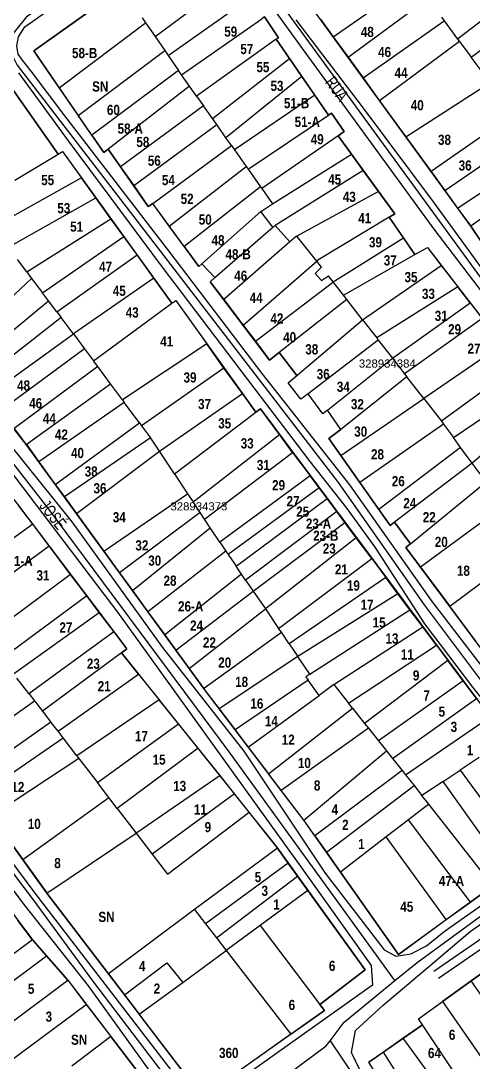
# Model space of a CAD drawing. Extents: x 206155 to 208014, y 4847439 to 4850017.
# Drawn here: x 207330.5 to 207441.7, y 4848040.1 to 4848296.4 of the extents above; entities that cross this region are included whole.
import ezdxf
from ezdxf.enums import TextEntityAlignment as Align

# ---------------------------------------------------------------- set-up
doc = ezdxf.new("R2010")
doc.units = 0
doc.header["$LTSCALE"] = 1.5
doc.header["$MEASUREMENT"] = 0
for name, color, linetype in [('CD-MALHA-LOTES', 40, 'CONTINUOUS'), ('CD_TXT_QUADRA', 7, 'CONTINUOUS'), ('HD-CANAIS', 7, 'CONTINUOUS'), ('RU-QUADRAS', 6, 'CONTINUOUS'), ('SV-EIXO-RUA-N-PAV', 6, 'CONTINUOUS'), ('SV-RUA-NAO-PAV-S-GUIA-C-GUIA', 7, 'CONTINUOUS'), ('SV-TXT-RUA-N-PAV-S-GUIA-C-GUIA', 7, 'CONTINUOUS'), ('Th_NmrPort', 7, 'CONTINUOUS')]:
    doc.layers.add(name, color=color, linetype=linetype)
doc.styles.add('ARIAL', font='ARIAL.TTF')
doc.styles.get("Standard").update_dxf_attribs({"font": 'swisscbo.ttf'})

msp = doc.modelspace()

# ---------------------------------------------------------------- linework, layer by layer
at = {"layer": 'CD-MALHA-LOTES', "linetype": 'Continuous'}
for p, q in [((207363.45, 4848292.55), (207382.42, 4848306.64)), ((207407.27, 4848292.46), (207427.2, 4848306.36)), ((207455.65, 4848305.6), (207437.83, 4848291.93)), ((207366.67, 4848287.88), (207386.14, 4848301.64)), ((207410.91, 4848287.44), (207430.46, 4848301.94)), ((207441.21, 4848287.42), (207459.19, 4848300.99)), ((207360.26, 4848297.18), (207361.14, 4848295.9)), ((207369.98, 4848283.09), (207389.68, 4848296.89)), ((207404.13, 4848296.8), (207407.27, 4848292.46)), ((207414.61, 4848282.34), (207434.55, 4848296.39)), ((207433.86, 4848297.33), (207434.55, 4848296.39)), ((207434.55, 4848296.39), (207437.83, 4848291.93)), ((207339.87, 4848279.95), (207361.14, 4848295.9)), ((207361.14, 4848295.9), (207363.45, 4848292.55)), ((207363.45, 4848292.55), (207365.83, 4848289.1)), ((207393.24, 4848291.85), (207373.68, 4848277.84)), ((207393.24, 4848291.85), (207393.79, 4848292.25)), ((207396.5, 4848287.14), (207393.24, 4848291.85)), ((207407.27, 4848292.46), (207410.91, 4848287.44)), ((207438.3, 4848291.3), (207418.68, 4848276.72)), ((207437.83, 4848291.93), (207438.3, 4848291.3)), ((207438.3, 4848291.3), (207441.21, 4848287.42)), ((207344.57, 4848273.14), (207365.83, 4848289.1)), ((207365.83, 4848289.1), (207366.67, 4848287.88)), ((207366.67, 4848287.88), (207369.24, 4848284.16)), ((207377.55, 4848272.35), (207396.5, 4848287.14)), ((207399.56, 4848282.71), (207396.5, 4848287.14)), ((207410.91, 4848287.44), (207414.61, 4848282.34)), ((207445.88, 4848281.19), (207441.21, 4848287.42)), ((207369.24, 4848284.16), (207347.92, 4848268.28)), ((207369.98, 4848283.09), (207369.24, 4848284.16)), ((207371.96, 4848280.28), (207369.98, 4848283.09)), ((207399.56, 4848282.71), (207380.88, 4848267.63)), ((207402.73, 4848278.13), (207399.56, 4848282.71)), ((207414.61, 4848282.34), (207418.68, 4848276.72)), ((207425.13, 4848267.82), (207445.88, 4848281.19)), ((207339.87, 4848279.95), (207344.57, 4848273.14)), ((207371.96, 4848280.28), (207351.93, 4848264.81)), ((207373.68, 4848277.84), (207371.96, 4848280.28)), ((207373.68, 4848277.84), (207375.33, 4848275.5)), ((207402.73, 4848278.13), (207382.96, 4848264.68)), ((207406.13, 4848273.21), (207402.73, 4848278.13)), ((207418.68, 4848276.72), (207425.13, 4848267.82)), ((207375.33, 4848275.5), (207354.95, 4848260.5)), ((207377.55, 4848272.35), (207375.33, 4848275.5)), ((207386.32, 4848259.91), (207406.13, 4848273.21)), ((207451.65, 4848273.49), (207431.33, 4848259.28)), ((207347.92, 4848268.28), (207344.57, 4848273.14)), ((207358.21, 4848255.84), (207378.61, 4848270.85)), ((207378.61, 4848270.85), (207377.55, 4848272.35)), ((207380.88, 4848267.63), (207378.61, 4848270.85)), ((207347.92, 4848268.28), (207350.88, 4848264)), ((207408.44, 4848268.13), (207389.71, 4848255.1)), ((207408.44, 4848268.13), (207409.98, 4848269.2)), ((207411.73, 4848263.59), (207408.44, 4848268.13)), ((207434.67, 4848254.67), (207455.19, 4848268.76)), ((207362.93, 4848251.46), (207382.26, 4848265.68)), ((207382.26, 4848265.68), (207380.88, 4848267.63)), ((207382.26, 4848265.68), (207382.96, 4848264.68)), ((207425.13, 4848267.82), (207431.33, 4848259.28)), ((207328.98, 4848257.22), (207339.6, 4848263.59)), ((207339.6, 4848263.59), (207340.69, 4848264.24)), ((207340.69, 4848264.24), (207345.36, 4848257.77)), ((207350.88, 4848264), (207351.93, 4848264.81)), ((207351.93, 4848264.81), (207354.95, 4848260.5)), ((207382.96, 4848264.68), (207385.87, 4848260.53)), ((207392.37, 4848251.32), (207411.73, 4848263.59)), ((207414.62, 4848259.6), (207411.73, 4848263.59)), ((207437.86, 4848250.27), (207458.61, 4848264.19)), ((207354.95, 4848260.5), (207358.21, 4848255.84)), ((207366.97, 4848245.86), (207385.87, 4848260.53)), ((207385.87, 4848260.53), (207386.32, 4848259.91)), ((207386.32, 4848259.91), (207389.4, 4848255.54)), ((207414.62, 4848259.6), (207392.97, 4848246)), ((207418.39, 4848254.41), (207414.62, 4848259.6)), ((207431.33, 4848259.28), (207434.67, 4848254.67)), ((207458.15, 4848258.23), (207441.08, 4848245.83)), ((207345.36, 4848257.77), (207323.75, 4848245.68)), ((207348.89, 4848252.87), (207345.36, 4848257.77)), ((207358.21, 4848255.84), (207361.79, 4848250.73)), ((207389.4, 4848255.54), (207370.65, 4848240.81)), ((207389.4, 4848255.54), (207389.71, 4848255.1)), ((207327.45, 4848240.66), (207348.89, 4848252.87)), ((207352.62, 4848247.7), (207348.89, 4848252.87)), ((207389.71, 4848255.1), (207392.37, 4848251.32)), ((207418.39, 4848254.41), (207398.33, 4848243.42)), ((207434.67, 4848254.67), (207437.86, 4848250.27)), ((207361.79, 4848250.73), (207362.93, 4848251.46)), ((207366.97, 4848245.86), (207362.93, 4848251.46)), ((207389.61, 4848249.57), (207392.37, 4848251.32)), ((207437.86, 4848250.27), (207441.08, 4848245.83)), ((207331.9, 4848234.64), (207352.62, 4848247.7)), ((207355.8, 4848243.3), (207352.62, 4848247.7)), ((207389.46, 4848249.44), (207375, 4848236.6)), ((207389.61, 4848249.57), (207389.46, 4848249.44)), ((207392.42, 4848245.58), (207389.46, 4848249.44)), ((207421.05, 4848248.06), (207403.45, 4848237.5)), ((207424.55, 4848242.99), (207421.05, 4848248.06)), ((207370.65, 4848240.81), (207366.97, 4848245.86)), ((207378.16, 4848233.18), (207392.42, 4848245.58)), ((207392.42, 4848245.58), (207392.72, 4848245.84)), ((207392.72, 4848245.84), (207392.97, 4848246)), ((207392.97, 4848246), (207396.6, 4848241.96)), ((207441.08, 4848245.83), (207445.39, 4848239.43)), ((207335.79, 4848229.45), (207355.8, 4848243.3)), ((207359.07, 4848238.77), (207355.8, 4848243.3)), ((207398.16, 4848243.32), (207396.6, 4848241.96)), ((207398.33, 4848243.42), (207398.16, 4848243.32)), ((207403.2, 4848237.28), (207398.33, 4848243.42)), ((207407.26, 4848232.12), (207424.55, 4848242.99)), ((207427.37, 4848238.89), (207424.55, 4848242.99)), ((207370.65, 4848240.81), (207374.22, 4848235.91)), ((207396.6, 4848241.96), (207380.34, 4848227.81)), ((207427.37, 4848238.89), (207430.43, 4848240.64)), ((207430.43, 4848240.64), (207433.84, 4848236.21)), ((207331.9, 4848234.64), (207329.68, 4848237.65)), ((207339.28, 4848224.8), (207359.07, 4848238.77)), ((207363.2, 4848233.04), (207359.07, 4848238.77)), ((207403.45, 4848237.5), (207403.2, 4848237.28)), ((207409.81, 4848228.84), (207427.37, 4848238.89)), ((207374.22, 4848235.91), (207375, 4848236.6)), ((207375, 4848236.6), (207378.16, 4848233.18)), ((207385.12, 4848221.5), (207403.2, 4848237.28)), ((207404.4, 4848235.77), (207402.85, 4848234.22)), ((207404.4, 4848235.77), (207403.2, 4848237.28)), ((207414.5, 4848222.79), (207433.84, 4848236.21)), ((207433.84, 4848236.21), (207437.91, 4848230.94)), ((207314.07, 4848215.18), (207333.12, 4848233.01)), ((207333.12, 4848233.01), (207335.79, 4848229.45)), ((207363.2, 4848233.04), (207343.38, 4848219.35)), ((207367.62, 4848226.91), (207363.2, 4848233.04)), ((207402.85, 4848234.22), (207404.4, 4848232.52)), ((207404.4, 4848232.52), (207406.11, 4848233.6)), ((207407.26, 4848232.12), (207406.11, 4848233.6)), ((207388.13, 4848217.52), (207407.05, 4848231.99)), ((207407.05, 4848231.99), (207407.26, 4848232.12)), ((207409.81, 4848228.84), (207407.26, 4848232.12)), ((207437.91, 4848230.94), (207417.95, 4848218.35)), ((207440.96, 4848226.97), (207437.91, 4848230.94)), ((207317.33, 4848210.94), (207337.3, 4848227.44)), ((207337.3, 4848227.44), (207335.79, 4848229.45)), ((207339.28, 4848224.8), (207337.3, 4848227.44)), ((207367.62, 4848226.91), (207368.54, 4848227.59)), ((207368.54, 4848227.59), (207376.16, 4848216.87)), ((207380.34, 4848227.81), (207385.12, 4848221.5)), ((207410.59, 4848227.83), (207393.95, 4848214.73)), ((207410.59, 4848227.83), (207409.81, 4848228.84)), ((207414.5, 4848222.79), (207410.59, 4848227.83)), ((207339.28, 4848224.8), (207340.36, 4848223.36)), ((207348.32, 4848212.67), (207367.62, 4848226.91)), ((207421.83, 4848213.34), (207440.96, 4848226.97)), ((207440.96, 4848226.97), (207443.92, 4848223.14)), ((207340.36, 4848223.36), (207320.06, 4848207.39)), ((207398.3, 4848209.09), (207414.5, 4848222.79)), ((207414.5, 4848222.79), (207417.95, 4848218.35)), ((207443.92, 4848223.14), (207424.79, 4848209.52)), ((207385.12, 4848221.5), (207388.13, 4848217.52)), ((207322.49, 4848204.23), (207343.38, 4848219.35)), ((207343.38, 4848219.35), (207346.1, 4848215.67)), ((207376.16, 4848216.87), (207355.44, 4848203.08)), ((207380.39, 4848210.92), (207376.16, 4848216.87)), ((207388.13, 4848217.52), (207391.63, 4848212.9)), ((207418.35, 4848217.83), (207401.07, 4848204.61)), ((207417.95, 4848218.35), (207418.35, 4848217.83)), ((207418.35, 4848217.83), (207421.83, 4848213.34)), ((207346.1, 4848215.67), (207325.45, 4848200.39)), ((207346.1, 4848215.67), (207348.32, 4848212.67)), ((207391.63, 4848212.9), (207393.95, 4848214.73)), ((207393.95, 4848214.73), (207398.3, 4848209.09)), ((207448.86, 4848216.72), (207429.53, 4848203.43)), ((207349.36, 4848211.28), (207348.32, 4848212.67)), ((207405.82, 4848200.58), (207421.83, 4848213.34)), ((207421.83, 4848213.34), (207424.79, 4848209.52)), ((207349.36, 4848211.28), (207328.81, 4848196.01)), ((207352.51, 4848207.02), (207349.36, 4848211.28)), ((207380.39, 4848210.92), (207360.14, 4848196.72)), ((207384.93, 4848204.63), (207380.39, 4848210.92)), ((207424.79, 4848209.52), (207425.38, 4848208.76)), ((207452.74, 4848211.68), (207433.88, 4848197.83)), ((207331.81, 4848192.1), (207352.51, 4848207.02)), ((207355.44, 4848203.08), (207352.51, 4848207.02)), ((207396.16, 4848207.28), (207398.3, 4848209.09)), ((207399.27, 4848203.24), (207396.16, 4848207.28)), ((207425.38, 4848208.76), (207409.1, 4848195.78)), ((207429.53, 4848203.43), (207425.38, 4848208.76)), ((207436.8, 4848193.85), (207456.3, 4848207.06)), ((207364.56, 4848190.47), (207384.93, 4848204.63)), ((207388.24, 4848200.03), (207384.93, 4848204.63)), ((207401.07, 4848204.61), (207399.27, 4848203.24)), ((207404.67, 4848199.63), (207401.07, 4848204.61)), ((207355.88, 4848202.48), (207334.89, 4848187.87)), ((207355.44, 4848203.08), (207355.88, 4848202.48)), ((207359.63, 4848197.41), (207355.88, 4848202.48)), ((207409.15, 4848189.42), (207429.53, 4848203.43)), ((207429.53, 4848203.43), (207433.88, 4848197.83)), ((207459.39, 4848203.06), (207441.46, 4848187.49)), ((207368.26, 4848184.86), (207388.24, 4848200.03)), ((207405.82, 4848200.58), (207404.67, 4848199.63)), ((207409.1, 4848195.78), (207405.82, 4848200.58)), ((207338.94, 4848182.3), (207359.63, 4848197.41)), ((207359.63, 4848197.41), (207360.14, 4848196.72)), ((207360.14, 4848196.72), (207362.32, 4848193.78)), ((207434.41, 4848197.12), (207413.83, 4848182.77)), ((207433.88, 4848197.83), (207434.41, 4848197.12)), ((207434.41, 4848197.12), (207436.8, 4848193.85)), ((207328.81, 4848196.01), (207331.81, 4848192.1)), ((207362.32, 4848193.78), (207341.17, 4848179.21)), ((207372.8, 4848177.98), (207394.04, 4848194.56)), ((207397.29, 4848190.18), (207394.04, 4848194.56)), ((207438.59, 4848191.41), (207436.8, 4848193.85)), ((207438.59, 4848191.41), (207418.5, 4848176.14)), ((207441.46, 4848187.49), (207438.59, 4848191.41)), ((207344.15, 4848175.11), (207364.56, 4848190.47)), ((207368.26, 4848184.86), (207364.56, 4848190.47)), ((207375.6, 4848173.74), (207397.29, 4848190.18)), ((207397.29, 4848190.18), (207401.59, 4848184.39)), ((207409.15, 4848189.42), (207413.83, 4848182.77)), ((207334.89, 4848187.87), (207338.94, 4848182.3)), ((207441.46, 4848187.49), (207422.34, 4848172.95)), ((207444.83, 4848182.9), (207441.46, 4848187.49)), ((207368.26, 4848184.86), (207371.47, 4848179.99)), ((207401.59, 4848184.39), (207379.35, 4848168.05)), ((207403.77, 4848181.45), (207401.59, 4848184.39)), ((207338.94, 4848182.3), (207341.17, 4848179.21)), ((207403.77, 4848181.45), (207381.43, 4848165.02)), ((207405.75, 4848178.78), (207403.77, 4848181.45)), ((207413.83, 4848182.77), (207418.5, 4848176.14)), ((207426.24, 4848167.67), (207444.83, 4848182.9)), ((207341.17, 4848179.21), (207344.15, 4848175.11)), ((207350.9, 4848165.81), (207371.47, 4848179.99)), ((207371.47, 4848179.99), (207372.8, 4848177.98)), ((207383.39, 4848162.15), (207405.75, 4848178.78)), ((207408.13, 4848175.58), (207405.75, 4848178.78)), ((207333.39, 4848172.5), (207329.98, 4848177.02)), ((207374.52, 4848175.37), (207372.8, 4848177.98)), ((207418.5, 4848176.14), (207421.3, 4848172.16)), ((207449.16, 4848176.99), (207428.75, 4848161.93)), ((207344.15, 4848175.11), (207350.9, 4848165.81)), ((207374.52, 4848175.37), (207354.74, 4848160.53)), ((207375.6, 4848173.74), (207374.52, 4848175.37)), ((207377, 4848171.62), (207375.6, 4848173.74)), ((207408.13, 4848175.58), (207385.73, 4848158.73)), ((207410.1, 4848172.93), (207408.13, 4848175.58)), ((207333.39, 4848172.5), (207312.04, 4848156.91)), ((207337.4, 4848167.18), (207333.39, 4848172.5)), ((207357.92, 4848156.15), (207377, 4848171.62)), ((207379.35, 4848168.05), (207377, 4848171.62)), ((207387.61, 4848155.98), (207410.1, 4848172.93)), ((207412.9, 4848169.16), (207410.1, 4848172.93)), ((207421.3, 4848172.16), (207422.34, 4848172.95)), ((207422.34, 4848172.95), (207426.24, 4848167.67)), ((207412.9, 4848169.16), (207390.59, 4848151.62)), ((207416.73, 4848164.01), (207412.9, 4848169.16)), ((207316.21, 4848151.57), (207337.4, 4848167.18)), ((207342.7, 4848160.13), (207337.4, 4848167.18)), ((207350.9, 4848165.81), (207354.74, 4848160.53)), ((207380.84, 4848165.88), (207361.72, 4848150.91)), ((207379.35, 4848168.05), (207380.84, 4848165.88)), ((207380.84, 4848165.88), (207381.43, 4848165.02)), ((207435.91, 4848152.32), (207456.14, 4848167.47)), ((207381.43, 4848165.02), (207383.39, 4848162.15)), ((207393.85, 4848146.84), (207416.73, 4848164.01)), ((207416.73, 4848164.01), (207420.22, 4848159.33)), ((207354.74, 4848160.53), (207357.92, 4848156.15)), ((207384.74, 4848160.17), (207383.39, 4848162.15)), ((207428.75, 4848161.93), (207435.91, 4848152.32)), ((207342.7, 4848160.13), (207321.73, 4848144.5)), ((207346.65, 4848154.89), (207342.7, 4848160.13)), ((207384.74, 4848160.17), (207365.84, 4848145.25)), ((207385.73, 4848158.73), (207384.74, 4848160.17)), ((207385.73, 4848158.73), (207387.61, 4848155.98)), ((207420.22, 4848159.33), (207396.46, 4848143.01)), ((207423.18, 4848155.38), (207420.22, 4848159.33)), ((207357.92, 4848156.15), (207361.72, 4848150.91)), ((207368.6, 4848141.45), (207387.61, 4848155.98)), ((207387.61, 4848155.98), (207390.59, 4848151.62)), ((207423.18, 4848155.38), (207398.55, 4848139.96)), ((207426.14, 4848151.42), (207423.18, 4848155.38)), ((207346.65, 4848154.89), (207325.88, 4848139.41)), ((207349.76, 4848150.77), (207346.65, 4848154.89)), ((207328.64, 4848135.64), (207349.76, 4848150.77)), ((207353.29, 4848146.09), (207349.76, 4848150.77)), ((207361.72, 4848150.91), (207365.84, 4848145.25)), ((207371.86, 4848136.96), (207390.59, 4848151.62)), ((207390.59, 4848151.62), (207393.85, 4848146.84)), ((207401.54, 4848135.6), (207426.14, 4848151.42)), ((207429.29, 4848147.21), (207426.14, 4848151.42)), ((207442.34, 4848143.69), (207435.91, 4848152.32)), ((207332.43, 4848130.79), (207353.29, 4848146.09)), ((207356.51, 4848141.81), (207353.29, 4848146.09)), ((207365.84, 4848145.25), (207368.6, 4848141.45)), ((207375.41, 4848132.08), (207394.51, 4848145.87)), ((207394.51, 4848145.87), (207393.85, 4848146.84)), ((207396.46, 4848143.01), (207394.51, 4848145.87)), ((207407.4, 4848132.99), (207429.29, 4848147.21)), ((207432.64, 4848142.72), (207429.29, 4848147.21)), ((207396.46, 4848143.01), (207398.55, 4848139.96)), ((207411.02, 4848128.43), (207432.64, 4848142.72)), ((207432.64, 4848142.72), (207435.45, 4848138.97)), ((207355.17, 4848140.82), (207335.77, 4848126.49)), ((207355.17, 4848140.82), (207356.51, 4848141.81)), ((207359.37, 4848135.6), (207355.17, 4848140.82)), ((207368.6, 4848141.45), (207371.86, 4848136.96)), ((207398.55, 4848139.96), (207379.25, 4848127.01)), ((207401.54, 4848135.6), (207398.55, 4848139.96)), ((207435.45, 4848138.97), (207414.99, 4848123.43)), ((207439.21, 4848133.93), (207435.45, 4848138.97)), ((207339.6, 4848121.5), (207359.37, 4848135.6)), ((207359.37, 4848135.6), (207364.46, 4848129.26)), ((207371.86, 4848136.96), (207375.36, 4848132.14)), ((207401.54, 4848135.6), (207400.5, 4848134.93)), ((207400.5, 4848134.93), (207401.1, 4848134.1)), ((207332.43, 4848130.79), (207329.47, 4848134.57)), ((207401.1, 4848134.1), (207383.17, 4848121.84)), ((207403.78, 4848130.34), (207401.1, 4848134.1)), ((207407.4, 4848132.99), (207403.78, 4848130.34)), ((207407.4, 4848132.99), (207411.02, 4848128.43)), ((207439.21, 4848133.93), (207418.37, 4848119.18)), ((207442.49, 4848129.55), (207439.21, 4848133.93)), ((207332.43, 4848130.79), (207333.79, 4848129.04)), ((207375.36, 4848132.14), (207375.41, 4848132.08)), ((207375.41, 4848132.08), (207379.25, 4848127.01)), ((207386.39, 4848117.6), (207403.78, 4848130.34)), ((207313.39, 4848114.45), (207333.79, 4848129.04)), ((207333.79, 4848129.04), (207335.77, 4848126.49)), ((207364.46, 4848129.26), (207344.21, 4848115.48)), ((207369.21, 4848123.35), (207364.46, 4848129.26)), ((207391.37, 4848111.03), (207411.97, 4848127.23)), ((207411.97, 4848127.23), (207411.02, 4848128.43)), ((207411.97, 4848127.23), (207414.99, 4848123.43)), ((207421.83, 4848114.83), (207442.49, 4848129.55)), ((207335.77, 4848126.49), (207337.87, 4848123.75)), ((207379.25, 4848127.01), (207383.17, 4848121.84)), ((207425.07, 4848110.75), (207445.84, 4848125.07)), ((207337.87, 4848123.75), (207317.16, 4848109.17)), ((207339.6, 4848121.5), (207337.87, 4848123.75)), ((207349.28, 4848108.87), (207369.21, 4848123.35)), ((207374.02, 4848117.35), (207369.21, 4848123.35)), ((207415.94, 4848122.24), (207394.49, 4848106.92)), ((207414.99, 4848123.43), (207415.94, 4848122.24)), ((207415.94, 4848122.24), (207418.37, 4848119.18)), ((207319.87, 4848105.39), (207340.85, 4848119.86)), ((207340.85, 4848119.86), (207339.6, 4848121.5)), ((207344.21, 4848115.48), (207340.85, 4848119.86)), ((207383.17, 4848121.84), (207386.39, 4848117.6)), ((207374.02, 4848117.35), (207354.17, 4848102.49)), ((207386.39, 4848117.6), (207391.37, 4848111.03)), ((207418.37, 4848119.18), (207420.36, 4848116.68)), ((207344.7, 4848114.85), (207323.28, 4848100.64)), ((207344.21, 4848115.48), (207344.7, 4848114.85)), ((207344.7, 4848114.85), (207349.28, 4848108.87)), ((207400.01, 4848099.64), (207420.36, 4848116.68)), ((207420.36, 4848116.68), (207421.83, 4848114.83)), ((207421.83, 4848114.83), (207424.2, 4848111.84)), ((207443.17, 4848115.06), (207438.48, 4848111.94)), ((207424.2, 4848111.84), (207402.72, 4848095.8)), ((207424.2, 4848111.84), (207425.07, 4848110.75)), ((207434.31, 4848109.16), (207438.48, 4848111.94)), ((207438.48, 4848111.94), (207454.79, 4848089.53)), ((207379.45, 4848110.59), (207358.99, 4848096.54)), ((207383, 4848106.1), (207379.45, 4848110.59)), ((207394.49, 4848106.92), (207391.37, 4848111.03)), ((207425.07, 4848110.75), (207427.14, 4848108.14)), ((207434.31, 4848109.16), (207429.09, 4848105.69)), ((207450.47, 4848086.38), (207434.31, 4848109.16)), ((207352.11, 4848105.17), (207349.28, 4848108.87)), ((207400.01, 4848099.64), (207394.49, 4848106.92)), ((207405.6, 4848091.72), (207427.14, 4848108.14)), ((207427.14, 4848108.14), (207429.09, 4848105.69)), ((207330.95, 4848089.93), (207352.11, 4848105.17)), ((207354.17, 4848102.49), (207352.11, 4848105.17)), ((207383, 4848106.1), (207362.77, 4848091.26)), ((207386.6, 4848101.57), (207383, 4848106.1)), ((207430.77, 4848103.58), (207429.09, 4848105.69)), ((207354.17, 4848102.49), (207358.82, 4848096.42)), ((207366.56, 4848086.32), (207386.6, 4848101.57)), ((207430.77, 4848103.58), (207425.75, 4848099.72)), ((207446.47, 4848083.46), (207430.77, 4848103.58)), ((207323.28, 4848100.64), (207330.95, 4848089.93)), ((207402.72, 4848095.8), (207400.01, 4848099.64)), ((207425.75, 4848099.72), (207420.27, 4848095.5)), ((207441, 4848079.47), (207425.75, 4848099.72)), ((207336.88, 4848081.65), (207358.82, 4848096.42)), ((207358.99, 4848096.54), (207358.82, 4848096.42)), ((207358.82, 4848096.42), (207362.77, 4848091.26)), ((207402.72, 4848095.8), (207405.6, 4848091.72)), ((207420.27, 4848095.5), (207409.03, 4848086.85)), ((207435.06, 4848075.14), (207420.27, 4848095.5)), ((207362.77, 4848091.26), (207366.56, 4848086.32)), ((207393.56, 4848092.76), (207373.15, 4848077.62)), ((207396.2, 4848089.07), (207393.56, 4848092.76)), ((207405.6, 4848091.72), (207409.03, 4848086.85)), ((207330.95, 4848089.93), (207336.84, 4848081.71)), ((207396.2, 4848089.07), (207375.87, 4848074.09)), ((207398.5, 4848085.87), (207396.2, 4848089.07)), ((207409.03, 4848086.85), (207423.32, 4848066.58)), ((207378.54, 4848070.63), (207398.5, 4848085.87)), ((207401.05, 4848082.32), (207398.5, 4848085.87)), ((207336.84, 4848081.71), (207336.88, 4848081.65)), ((207336.88, 4848081.65), (207352.04, 4848061.77)), ((207401.05, 4848082.32), (207389.34, 4848073.72)), ((207441, 4848079.47), (207446.47, 4848083.46)), ((207435.06, 4848075.14), (207441, 4848079.47)), ((207373.15, 4848077.62), (207352.04, 4848061.77)), ((207373.15, 4848077.62), (207375.87, 4848074.09)), ((207333.32, 4848070.2), (207329.74, 4848074.95)), ((207375.87, 4848074.09), (207378.54, 4848070.63)), ((207389.34, 4848073.72), (207380.92, 4848067.54)), ((207389.34, 4848073.72), (207403.96, 4848054.28)), ((207423.32, 4848066.58), (207435.06, 4848075.14)), ((207333.32, 4848070.2), (207315.29, 4848056.75)), ((207378.54, 4848070.63), (207380.92, 4848067.54)), ((207318.39, 4848052.49), (207336.73, 4848066.25)), ((207342, 4848060.22), (207336.73, 4848066.25)), ((207370.28, 4848059.63), (207380.92, 4848067.54)), ((207380.92, 4848067.54), (207396.81, 4848046.93)), ((207449.05, 4848065.75), (207441.15, 4848060.06)), ((207355.94, 4848056.67), (207366.39, 4848064.54)), ((207366.39, 4848064.54), (207370.28, 4848059.63)), ((207352.04, 4848061.77), (207355.94, 4848056.67)), ((207322.86, 4848045.93), (207342, 4848060.22)), ((207342, 4848060.22), (207346.5, 4848054.29)), ((207359.59, 4848051.87), (207370.28, 4848059.63)), ((207441.15, 4848060.06), (207434.1, 4848054.97)), ((207457.9, 4848036.06), (207441.15, 4848060.06)), ((207355.94, 4848056.67), (207359.59, 4848051.87)), ((207327.45, 4848040.09), (207346.5, 4848054.29)), ((207346.5, 4848054.29), (207352.56, 4848046.4)), ((207428.2, 4848050.72), (207434.1, 4848054.97)), ((207434.1, 4848054.97), (207450.75, 4848030.95)), ((207375.1, 4848031.53), (207359.59, 4848051.87)), ((207429.19, 4848049.24), (207428.2, 4848050.72)), ((207429.19, 4848049.24), (207424.5, 4848045.95)), ((207443.63, 4848027.76), (207429.19, 4848049.24)), ((207352.56, 4848046.4), (207343.01, 4848039.08)), ((207363.45, 4848032.14), (207352.56, 4848046.4)), ((207396.81, 4848046.93), (207375.1, 4848031.53)), ((207424.5, 4848045.95), (207419.59, 4848042.51)), ((207436.53, 4848029.45), (207424.5, 4848045.95)), ((207419.59, 4848042.51), (207416.04, 4848040.02)), ((207426.71, 4848031.37), (207419.59, 4848042.51))]:
    msp.add_line(p, q, dxfattribs=at)
at = {"layer": 'CD-MALHA-LOTES', "linetype": 'Continuous', "flags": 128}
for points in [[(207355.25, 4848304.43), (207333.63, 4848288.99), (207339.87, 4848279.95)], [(207393.79, 4848292.25), (207390.37, 4848297.37), (207389.68, 4848296.89)], [(207339.6, 4848263.59), (207326.08, 4848282.86), (207315.41, 4848275.59)], [(207409.98, 4848269.2), (207406.87, 4848273.7), (207406.13, 4848273.21)], [(207421.05, 4848248.06), (207422.41, 4848248.87), (207418.39, 4848254.41)], [(207331.9, 4848234.64), (207332.12, 4848234.34), (207333.12, 4848233.01)], [(207378.16, 4848233.18), (207377.02, 4848232.19), (207380.34, 4848227.81)], [(207343.31, 4848219.44), (207340.36, 4848223.36)], [(207394.04, 4848194.56), (207389.35, 4848200.87), (207388.24, 4848200.03)], [(207364.56, 4848190.47), (207362.76, 4848193.19), (207362.32, 4848193.78)], [(207409.1, 4848195.78), (207406.22, 4848193.58), (207409.15, 4848189.42)], [(207331.81, 4848192.1), (207331.9, 4848191.99), (207334.89, 4848187.87)], [(207426.24, 4848167.67), (207425.14, 4848166.77), (207428.75, 4848161.93)], [(207379.45, 4848110.59), (207379.38, 4848110.68), (207374.02, 4848117.35)], [(207393.56, 4848092.76), (207393.38, 4848093), (207386.6, 4848101.57)], [(207403.96, 4848054.28), (207415.08, 4848062.78), (207401.05, 4848082.32)], [(207336.73, 4848066.25), (207333.55, 4848069.9), (207333.32, 4848070.2)], [(207396.81, 4848046.93), (207405.08, 4848052.8), (207403.96, 4848054.28)]]:
    msp.add_lwpolyline(points, dxfattribs=at)
at = {"layer": 'CD-MALHA-LOTES', "linetype": 'Continuous'}
msp.add_lwpolyline([(207343.38, 4848219.35), (207343.31, 4848219.44)], dxfattribs=at)
for p in [(207380.88, 4848267.63), (207425.13, 4848267.82), (207431.33, 4848259.28), (207407.26, 4848232.12), (207409.81, 4848228.84), (207340.36, 4848223.36), (207343.31, 4848219.44), (207424.79, 4848209.52), (207364.56, 4848190.47), (207368.26, 4848184.86), (207332.43, 4848130.79), (207434.31, 4848109.16)]:
    msp.add_point(p, dxfattribs=at)
at = {"layer": 'HD-CANAIS', "flags": 128}
for points in [[(207616.27, 4848196.42), (207600.66, 4848185.53), (207592.37, 4848180.15), (207580.69, 4848171.54), (207564.51, 4848159.86), (207550.59, 4848149.33), (207535.14, 4848138.2), (207517.88, 4848125.67), (207504.03, 4848115.37), (207489.94, 4848104.31), (207475.8, 4848093.94), (207456.17, 4848079.7), (207444.35, 4848070.89), (207432.04, 4848062.39)], [(207433.16, 4848060.77), (207445.49, 4848069.29), (207457.34, 4848078.11), (207476.96, 4848092.35), (207491.13, 4848102.74), (207505.23, 4848113.81), (207519.05, 4848124.08), (207536.29, 4848136.61), (207551.76, 4848147.74), (207565.68, 4848158.28), (207581.85, 4848169.95), (207593.49, 4848178.54), (207601.75, 4848183.9), (207617.43, 4848194.83)]]:
    msp.add_lwpolyline(points, dxfattribs=at)
at = {"layer": 'RU-QUADRAS', "color": 6, "linetype": 'Continuous'}
for points in [[(207473.05, 4848102.3), (207425.14, 4848166.77), (207426.24, 4848167.67), (207422.34, 4848172.95), (207421.3, 4848172.16), (207406.22, 4848193.58), (207409.1, 4848195.78), (207405.82, 4848200.58), (207404.67, 4848199.63), (207401.07, 4848204.61), (207399.27, 4848203.24), (207396.16, 4848207.28), (207398.3, 4848209.09), (207393.95, 4848214.73), (207391.63, 4848212.9), (207377.02, 4848232.19), (207378.16, 4848233.18), (207375, 4848236.6), (207374.22, 4848235.91), (207362.93, 4848251.46), (207361.79, 4848250.73), (207351.93, 4848264.81), (207350.88, 4848264), (207333.63, 4848288.99), (207374.05, 4848317.86)], [(207455.65, 4848305.6), (207467.27, 4848290.44), (207470.18, 4848292.58), (207473.36, 4848288.66), (207482.22, 4848275.72), (207479.94, 4848274.02), (207509.1, 4848237.13), (207524.35, 4848215.34), (207526.97, 4848216.88), (207533.43, 4848206.73), (207530.76, 4848205.06), (207533.99, 4848200.35), (207534.97, 4848200.92), (207560.1, 4848166.09), (207520.03, 4848137.8), (207501.79, 4848164.85), (207500.43, 4848163.96), (207497.33, 4848168.22), (207498.52, 4848169.02), (207455.15, 4848224.99), (207441.08, 4848245.83), (207397.14, 4848306.43)], [(207390.37, 4848297.37), (207393.79, 4848292.25), (207393.24, 4848291.85), (207406.13, 4848273.21), (207406.87, 4848273.7), (207409.98, 4848269.2), (207408.44, 4848268.13), (207422.41, 4848248.87), (207421.05, 4848248.06), (207427.37, 4848238.89), (207430.43, 4848240.64), (207462.92, 4848198.47)]]:
    msp.add_lwpolyline(points, dxfattribs=at)
msp.add_lwpolyline([(207154.48, 4848312.2), (207192.07, 4848264.63), (207191.1, 4848263.99), (207222.54, 4848221.81), (207266.74, 4848164.74), (207294.66, 4848123.95), (207318.48, 4848089.91), (207333.32, 4848070.2), (207342, 4848060.22), (207366.59, 4848028.02), (207348.99, 4848015.02), (207351.6, 4848011.27), (207328.21, 4847995.29, 0.011327), (207296.95, 4848036.4), (207298.12, 4848037.28), (207287.63, 4848051.65), (207286.69, 4848050.97), (207258.39, 4848088.98), (207259.41, 4848089.79), (207247.46, 4848105.73), (207248.77, 4848106.7), (207209.59, 4848157.83), (207172.39, 4848209.36)], format="xyb", dxfattribs=at)
for points in [[(207285.19, 4848254.07, -0.014204), (207326.08, 4848282.86), (207339.6, 4848263.59), (207340.69, 4848264.24), (207367.62, 4848226.91), (207368.54, 4848227.59), (207388.24, 4848200.03), (207389.35, 4848200.87), (207449.95, 4848119.57), (207448.9, 4848118.87), (207464.83, 4848096.85), (207423.32, 4848066.58), (207400.01, 4848099.64), (207375.36, 4848132.14), (207331.81, 4848192.1, -0.011429)], [(207236, 4848220.27), (207277.12, 4848249.92), (207306.54, 4848208.01), (207305.48, 4848207.27), (207329.66, 4848177.45), (207356.51, 4848141.81), (207355.17, 4848140.82), (207393.38, 4848093), (207415.08, 4848062.78), (207403.96, 4848054.28), (207405.08, 4848052.8), (207375.1, 4848031.53), (207336.88, 4848081.65), (207284.46, 4848154.7, -0.022381), (207259.07, 4848187.25, -0.013169)], [(207416.04, 4848040.02), (207429.19, 4848049.24), (207428.2, 4848050.72), (207449.05, 4848065.75), (207450.26, 4848063.97), (207466.35, 4848075.18), (207463.24, 4848079.46), (207488.14, 4848096.52), (207489.28, 4848095), (207496.17, 4848099.84), (207495.49, 4848100.8), (207525, 4848121.58), (207523.89, 4848123.06), (207529.1, 4848127.11), (207530, 4848125.9), (207561.33, 4848148.51), (207560, 4848150.41), (207580.27, 4848164.87), (207611.94, 4848121.37), (207584.32, 4848097.8, 0.007065), (207457.88, 4848006.56), (207442.02, 4847997.23)]]:
    msp.add_lwpolyline(points, format="xyb", close=True, dxfattribs=at)
at = {"layer": 'SV-EIXO-RUA-N-PAV'}
for points in [[(207169.77, 4848503.23), (207203.94, 4848458.64), (207215.28, 4848443.79), (207227, 4848424.25), (207232.86, 4848414.87), (207239.51, 4848407.05), (207245.76, 4848400.8), (207253.57, 4848389.47), (207262.17, 4848376.57), (207270.77, 4848365.63), (207279.76, 4848352.73), (207290.7, 4848339.06), (207300.08, 4848326.94), (207320.01, 4848300.17), (207325.87, 4848292.75), (207326.75, 4848291.03), (207329.58, 4848285.52), (207408.52, 4848182.74), (207429.62, 4848152.65), (207454.24, 4848119.83), (207465.97, 4848104.39), (207469.22, 4848095.17)], [(207422.39, 4848060.12), (207381.92, 4848116.16), (207337.09, 4848176.54), (207295.46, 4848230.06), (207277.66, 4848254.88), (207273.96, 4848260.02), (207238.74, 4848308.05), (207208.78, 4848348.08), (207183.62, 4848383.76), (207165.32, 4848408.46), (207146.11, 4848436.36), (207120.99, 4848466.51)], [(207422.93, 4848361.13), (207377.52, 4848329.77), (207372.01, 4848323.61), (207331.82, 4848297.36), (207326.75, 4848291.03), (207324.04, 4848287.63), (207279.95, 4848256.19), (207277.66, 4848254.88), (207270.88, 4848251), (207229.49, 4848221.63)], [(207375.15, 4848327.12), (207442.72, 4848234.23), (207500.71, 4848156.45), (207511.5, 4848140.27), (207519.41, 4848130.6)], [(207374.58, 4848022.09), (207368.01, 4848034.01), (207348.14, 4848060.1), (207333.54, 4848079.99), (207314.39, 4848105.29), (207294.51, 4848131.71), (207278.78, 4848154.28), (207262.76, 4848176.94), (207252.79, 4848190.62), (207246.34, 4848199.22), (207232.67, 4848217.49), (207229.49, 4848221.63), (207216.64, 4848238.39), (207203.36, 4848256.27), (207187.92, 4848277.18), (207176.98, 4848291.83)], [(207288.17, 4847960.22), (207296.11, 4847965.85), (207325.55, 4847986.63), (207328.36, 4847988.82), (207354.72, 4848009.38), (207360.13, 4848012.84), (207374.58, 4848022.09), (207384.11, 4848028.18), (207405.56, 4848044.05), (207406.49, 4848045.29), (207409.96, 4848049.93), (207422.39, 4848060.12), (207427.89, 4848064.62), (207464.18, 4848091.21)], [(207406.49, 4848045.29), (207428.09, 4848013.19), (207442.74, 4847991.13), (207443.16, 4847990.49), (207445.9, 4847985.01), (207462.16, 4847960.21)]]:
    msp.add_lwpolyline(points, dxfattribs=at)
at = {"layer": 'SV-RUA-NAO-PAV-S-GUIA-C-GUIA', "flags": 128}
for points in [[(207428.39, 4848349.7), (207477.54, 4848284.92), (207504.01, 4848247.53), (207512.2, 4848239.04), (207525.72, 4848220.82), (207541.41, 4848197.71), (207557.42, 4848175.29), (207560.82, 4848170.23), (207561.53, 4848166.44), (207556.43, 4848158.75), (207531.8, 4848140.9), (207520.73, 4848134.26), (207517.56, 4848136.09), (207513.65, 4848142.45), (207502.64, 4848157.74), (207485.93, 4848180.93), (207467.75, 4848204.14), (207450.9, 4848225.64), (207432.14, 4848251.5), (207414.47, 4848275.27), (207398.17, 4848296.62)], [(207378.32, 4848319.1), (207399.59, 4848289.6), (207432.03, 4848245.11), (207441.48, 4848232.63), (207453.28, 4848217.19)], [(207451.18, 4848127.98), (207431.44, 4848153.7), (207411.35, 4848182.18), (207389.8, 4848209.57), (207367.11, 4848239.49), (207341, 4848273.32), (207332.96, 4848284.04), (207330.86, 4848286.76), (207329.82, 4848288.18), (207329.45, 4848290.25), (207329.87, 4848292.48), (207331.48, 4848294.92), (207347.31, 4848306.27)], [(207366.1, 4848032.46), (207347.1, 4848058.84), (207331.6, 4848078.49), (207312.41, 4848103.83), (207293.27, 4848130.5), (207277.97, 4848153.02), (207262.17, 4848175.53), (207252.29, 4848189.41), (207245.17, 4848198.07), (207231.41, 4848216.7), (207216.04, 4848236.84), (207202.23, 4848254.95), (207187.1, 4848275.93), (207176.3, 4848290.22)], [(207451.67, 4848119.85), (207441.63, 4848132.37), (207429.81, 4848147.98), (207417.56, 4848166.81), (207410.71, 4848176.32), (207401.63, 4848187.94), (207389.39, 4848203.99), (207365.55, 4848235.41), (207342.21, 4848266.87), (207329.93, 4848283.61)], [(207327.24, 4848192.72), (207342.97, 4848173.06), (207365.27, 4848142.13), (207385.25, 4848116.59), (207405.3, 4848086.55), (207419.83, 4848067.74), (207422.63, 4848066.12), (207426.32, 4848066.7), (207430.22, 4848068.72), (207434.55, 4848072.26), (207450.92, 4848083.77)], [(207447.76, 4847999.08), (207441.4, 4847996.42), (207437.66, 4848001), (207429.52, 4848013), (207420.78, 4848027.02), (207413.94, 4848037.86), (207411.73, 4848042.42), (207412.77, 4848047.82), (207419.56, 4848054.09), (207430.63, 4848063.46), (207440.95, 4848072.19), (207449.42, 4848078.22)]]:
    msp.add_lwpolyline(points, dxfattribs=at)
msp.add_lwpolyline([(207416.61, 4848063.88), (207416.94, 4848058.98), (207374.95, 4848029.13), (207371.69, 4848032.57), (207334.01, 4848081.67), (207283.31, 4848149.82), (207235.58, 4848216.59), (207232.78, 4848220.44), (207233.33, 4848222.31), (207276.27, 4848251.93), (207279.44, 4848249.36), (207354.2, 4848150.81), (207399.3, 4848088.12)], close=True, dxfattribs=at)

# ---------------------------------------------------------------- texts
at = {"layer": 'CD_TXT_QUADRA', "linetype": 'Continuous', "style": 'ARIAL'}
for s, p in [('328934384', (207420.56, 4848212.04)), ('328934373', (207374.24, 4848176.89))]:
    msp.add_text(s, height=2, dxfattribs=at).set_placement(p, align=Align.MIDDLE)
at = {"layer": 'SV-TXT-RUA-N-PAV-S-GUIA-C-GUIA', "style": 'ARIAL', "width": 0.7}
for s, rotation, p in [('RUA', 307, (207405.12, 4848281.24)), ('JOSÉ', 308, (207334.85, 4848176.91))]:
    msp.add_text(s, height=3, rotation=rotation, dxfattribs=at).set_placement(p)
at = {"layer": 'Th_NmrPort', "color": 1}
for s, p in [('59', (207380.47, 4848293.75)), ('48', (207414.05, 4848293.67)), ('58-B', (207343.05, 4848288.48)), ('57', (207384.43, 4848289.47)), ('46', (207418.29, 4848288.72)), ('55', (207388.38, 4848285.02)), ('44', (207422.36, 4848283.6)), ('SN', (207347.99, 4848280.25)), ('53', (207391.84, 4848280.41)), ('60', (207351.62, 4848274.49)), ('51-B', (207395.14, 4848276.14)), ('40', (207426.33, 4848275.63)), ('58-A', (207354.26, 4848269.88)), ('51-A', (207397.78, 4848271.53)), ('49', (207401.74, 4848267.25)), ('38', (207433.03, 4848267.13)), ('58', (207358.87, 4848266.59)), ('56', (207361.68, 4848261.98)), ('36', (207438.11, 4848260.8)), ('55', (207335.47, 4848257.21)), ('54', (207365.14, 4848257.2)), ('45', (207406.02, 4848257.36)), ('52', (207369.75, 4848252.59)), ('43', (207409.63, 4848253.09)), ('53', (207339.43, 4848250.3)), ('50', (207374.2, 4848247.48)), ('41', (207413.42, 4848247.82)), ('51', (207342.59, 4848245.75)), ('48', (207377.34, 4848242.38)), ('39', (207416.06, 4848241.89)), ('48-B', (207380.78, 4848238.93)), ('37', (207419.69, 4848237.45)), ('47', (207349.71, 4848235.88)), ('46', (207382.93, 4848233.66)), ('35', (207424.8, 4848233.33)), ('45', (207353.07, 4848229.95)), ('33', (207429.08, 4848229.21)), ('44', (207386.72, 4848228.22)), ('43', (207356.24, 4848224.61)), ('31', (207432.22, 4848223.78)), ('42', (207391.83, 4848223.12)), ('40', (207394.96, 4848218.51)), ('29', (207435.51, 4848220.48)), ('41', (207364.74, 4848217.5)), ('38', (207400.4, 4848215.54)), ('27', (207440.29, 4848215.71)), ('39', (207370.47, 4848208.61)), ('36', (207403.2, 4848209.45)), ('48', (207329.54, 4848206.63)), ('34', (207408.15, 4848206.33)), ('46', (207332.52, 4848202.27)), ('37', (207374.04, 4848202.07)), ('32', (207411.61, 4848202.04)), ('44', (207335.88, 4848198.52)), ('35', (207378.99, 4848197.33)), ('30', (207412.43, 4848195.29)), ('42', (207338.84, 4848194.56)), ('40', (207342.8, 4848190.02)), ('33', (207384.52, 4848192.39)), ('28', (207416.56, 4848189.69)), ('38', (207346.16, 4848185.48)), ('31', (207388.48, 4848187.06)), ('26', (207421.67, 4848183.1)), ('36', (207348.33, 4848181.33)), ('29', (207392.24, 4848182.1)), ('27', (207395.8, 4848178.15)), ('24', (207424.5, 4848177.68)), ('25', (207398.17, 4848175.58)), ('34', (207353.08, 4848174.21)), ('23-A', (207400.55, 4848172.62)), ('22', (207429.28, 4848174.22)), ('23-B', (207402.33, 4848169.65)), ('32', (207358.63, 4848167.28)), ('20', (207432.24, 4848168.12)), ('23', (207404.7, 4848166.49)), ('31-A', (207327.17, 4848163.45)), ('30', (207361.79, 4848163.53)), ('31', (207334.32, 4848159.9)), ('21', (207407.67, 4848161.36)), ('18', (207437.68, 4848161.04)), ('28', (207365.55, 4848158.59)), ('19', (207410.63, 4848157.4)), ('26-A', (207369.11, 4848152.27)), ('17', (207413.99, 4848152.66)), ('27', (207339.95, 4848147.07)), ('24', (207372.07, 4848147.52)), ('15', (207416.96, 4848148.31)), ('13', (207420.12, 4848144.36)), ('22', (207375.24, 4848143.38)), ('11', (207423.88, 4848140.41)), ('23', (207346.7, 4848138.15)), ('20', (207378.99, 4848138.44)), ('18', (207383.15, 4848133.67)), ('9', (207426.85, 4848135.27)), ('21', (207349.36, 4848132.61)), ('7', (207429.42, 4848130.31)), ('16', (207386.9, 4848128.34)), ('5', (207433.17, 4848126.36)), ('14', (207390.46, 4848123.99)), ('3', (207436.14, 4848122.61)), ('17', (207358.52, 4848120.32)), ('12', (207394.61, 4848119.44)), ('1', (207440.1, 4848116.88)), ('15', (207362.86, 4848114.54)), ('10', (207398.57, 4848113.71)), ('13', (207367.92, 4848108.04)), ('8', (207402.52, 4848108.18)), ('12', (207328.13, 4848107.79)), ('11', (207373.01, 4848102.25)), ('4', (207406.87, 4848102.25)), ('10', (207332.17, 4848098.71)), ('9', (207375.66, 4848097.92)), ('2', (207409.45, 4848098.5)), ('1', (207413.4, 4848093.76)), ('8', (207338.68, 4848089.07)), ('5', (207387.96, 4848085.63)), ('3', (207389.64, 4848082.26)), ('47-A', (207433.24, 4848084.66)), ('1', (207392.54, 4848078.88)), ('45', (207423.75, 4848078.34)), ('SN', (207349.53, 4848075.82)), ('4', (207359.5, 4848063.7)), ('6', (207406.2, 4848063.77)), ('5', (207332.19, 4848058.12)), ('2', (207363.12, 4848058.16)), ('6', (207396.31, 4848054.14)), ('3', (207336.55, 4848051.27)), ('6', (207435.69, 4848046.8)), ('SN', (207342.81, 4848045.58)), ('360', (207379.19, 4848042.33)), ('64', (207430.56, 4848042.31))]:
    msp.add_text(s, height=2.5, dxfattribs=at).set_placement(p, align=Align.MIDDLE_LEFT)

doc.saveas('drawing.dxf')
